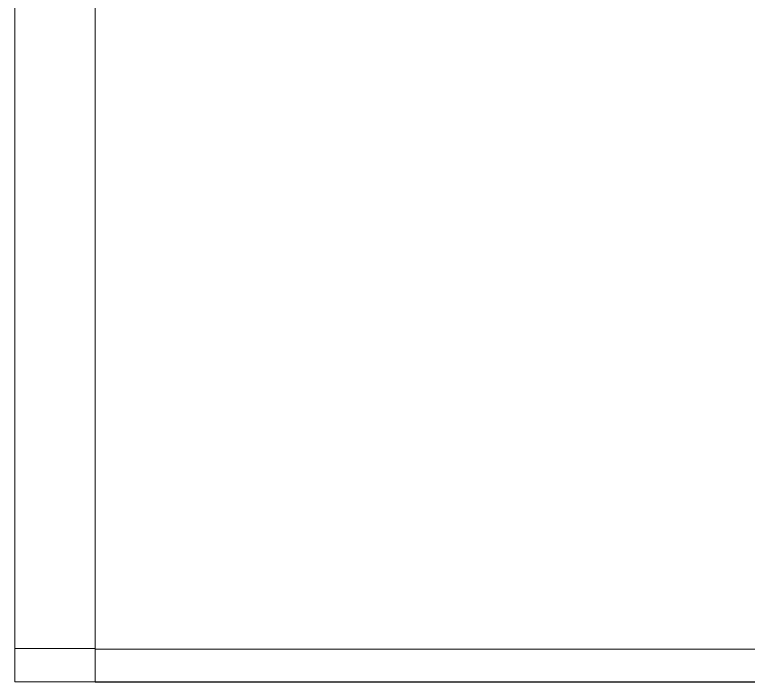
# Model space of a CAD drawing. Extents: x 65572 to 72871, y 30718 to 33858.
# Drawn here: x 65942.81 to 65948.55, y 32357.27 to 32362.5 of the extents above; entities that cross this region are included whole.
import ezdxf

# ---------------------------------------------------------------- set-up
doc = ezdxf.new("R2010")
doc.units = 0
doc.header["$LTSCALE"] = 0.5
doc.header["$MEASUREMENT"] = 0
doc.layers.add('Layout', color=154, linetype='CONTINUOUS', lineweight=5)

msp = doc.modelspace()

# ---------------------------------------------------------------- linework, layer by layer
at = {"layer": 'Layout', "linetype": 'ByBlock'}
for p, q in [((65943.436229, 32367.882373), (65943.436229, 32357.53026)), ((65942.805914, 32357.668478), (65942.805914, 32363.468645)), ((65942.806307, 32363.40028), (65942.806307, 32357.535045)), ((65943.436229, 32363.40028), (65943.436229, 32357.535045)), ((65942.805914, 32357.668478), (65942.806307, 32357.668478)), ((65942.806307, 32357.535045), (65943.436229, 32357.535045)), ((65943.436229, 32357.53026), (65967.058276, 32357.53026)), ((65943.436229, 32357.274777), (65942.806307, 32357.274777)), ((65967.058276, 32357.274777), (65943.436229, 32357.274777)), ((65967.058276, 32357.269992), (65943.436229, 32357.269992))]:
    msp.add_line(p, q, dxfattribs=at)
for points in [[(65942.806307, 32357.274777), (65942.806307, 32357.275104), (65942.806307, 32357.275431), (65942.806307, 32357.275758), (65942.806307, 32357.276085), (65942.806307, 32357.276551), (65942.806307, 32357.277529), (65942.806307, 32357.278507), (65942.806307, 32357.279485), (65942.806307, 32357.280463), (65942.806307, 32357.281716), (65942.806307, 32357.283335), (65942.806307, 32357.284953), (65942.806307, 32357.286572), (65942.806307, 32357.288191), (65942.806307, 32357.290212), (65942.806307, 32357.292456), (65942.806307, 32357.2947), (65942.806307, 32357.296944), (65942.806307, 32357.299188), (65942.806307, 32357.301949), (65942.806307, 32357.304795), (65942.806307, 32357.307642), (65942.806307, 32357.310489), (65942.806307, 32357.313377), (65942.806307, 32357.316798), (65942.806307, 32357.320219), (65942.806307, 32357.32364), (65942.806307, 32357.327061), (65942.806307, 32357.330637), (65942.806307, 32357.334598), (65942.806307, 32357.33856), (65942.806307, 32357.342521), (65942.806307, 32357.346483), (65942.806307, 32357.350695), (65942.806307, 32357.355157), (65942.806307, 32357.35962), (65942.806307, 32357.364083), (65942.806307, 32357.368545), (65942.806307, 32357.373334), (65942.806307, 32357.378253), (65942.806307, 32357.383173), (65942.806307, 32357.388092), (65942.806307, 32357.393011), (65942.806307, 32357.398309), (65942.806307, 32357.403636), (65942.806307, 32357.408964), (65942.806307, 32357.414291), (65942.806307, 32357.419668), (65942.806307, 32357.42535), (65942.806307, 32357.431032), (65942.806307, 32357.436714), (65942.806307, 32357.442396), (65942.806307, 32357.448185), (65942.806307, 32357.454165), (65942.806307, 32357.460146), (65942.806307, 32357.466126), (65942.806307, 32357.472106), (65942.806307, 32357.478223), (65942.806307, 32357.484443), (65942.806307, 32357.490662), (65942.806307, 32357.496881), (65942.806307, 32357.503101), (65942.806307, 32357.509459), (65942.806307, 32357.515856), (65942.806307, 32357.522252), (65942.806307, 32357.528649), (65942.806307, 32357.535045)], [(65943.436229, 32357.535045), (65943.436229, 32357.532651), (65943.436229, 32357.53026)], [(65943.436229, 32357.269992), (65943.436229, 32357.270319), (65943.436229, 32357.270646), (65943.436229, 32357.270973), (65943.436229, 32357.2713), (65943.436229, 32357.271766), (65943.436229, 32357.272744), (65943.436229, 32357.273722), (65943.436229, 32357.2747), (65943.436229, 32357.275678), (65943.436229, 32357.276931), (65943.436229, 32357.27855), (65943.436229, 32357.280169), (65943.436229, 32357.281787), (65943.436229, 32357.283406), (65943.436229, 32357.285427), (65943.436229, 32357.287671), (65943.436229, 32357.289915), (65943.436229, 32357.292159), (65943.436229, 32357.294403), (65943.436229, 32357.297164), (65943.436229, 32357.30001), (65943.436229, 32357.302857), (65943.436229, 32357.305704), (65943.436229, 32357.308592), (65943.436229, 32357.312013), (65943.436229, 32357.315434), (65943.436229, 32357.318855), (65943.436229, 32357.322276), (65943.436229, 32357.325852), (65943.436229, 32357.329813), (65943.436229, 32357.333775), (65943.436229, 32357.337736), (65943.436229, 32357.341698), (65943.436229, 32357.34591), (65943.436229, 32357.350373), (65943.436229, 32357.354835), (65943.436229, 32357.359298), (65943.436229, 32357.36376), (65943.436229, 32357.368549), (65943.436229, 32357.373468), (65943.436229, 32357.378388), (65943.436229, 32357.383307), (65943.436229, 32357.388226), (65943.436229, 32357.393524), (65943.436229, 32357.398851), (65943.436229, 32357.404179), (65943.436229, 32357.409506), (65943.436229, 32357.414883), (65943.436229, 32357.420565), (65943.436229, 32357.426247), (65943.436229, 32357.431929), (65943.436229, 32357.437611), (65943.436229, 32357.4434), (65943.436229, 32357.44938), (65943.436229, 32357.455361), (65943.436229, 32357.461341), (65943.436229, 32357.467321), (65943.436229, 32357.473438), (65943.436229, 32357.479658), (65943.436229, 32357.485877), (65943.436229, 32357.492096), (65943.436229, 32357.498316), (65943.436229, 32357.504674), (65943.436229, 32357.511071), (65943.436229, 32357.517467), (65943.436229, 32357.523864), (65943.436229, 32357.53026)], [(65943.436229, 32357.274777), (65943.436229, 32357.27119), (65943.436229, 32357.269992)]]:
    msp.add_lwpolyline(points, dxfattribs=at)

doc.saveas('drawing.dxf')
